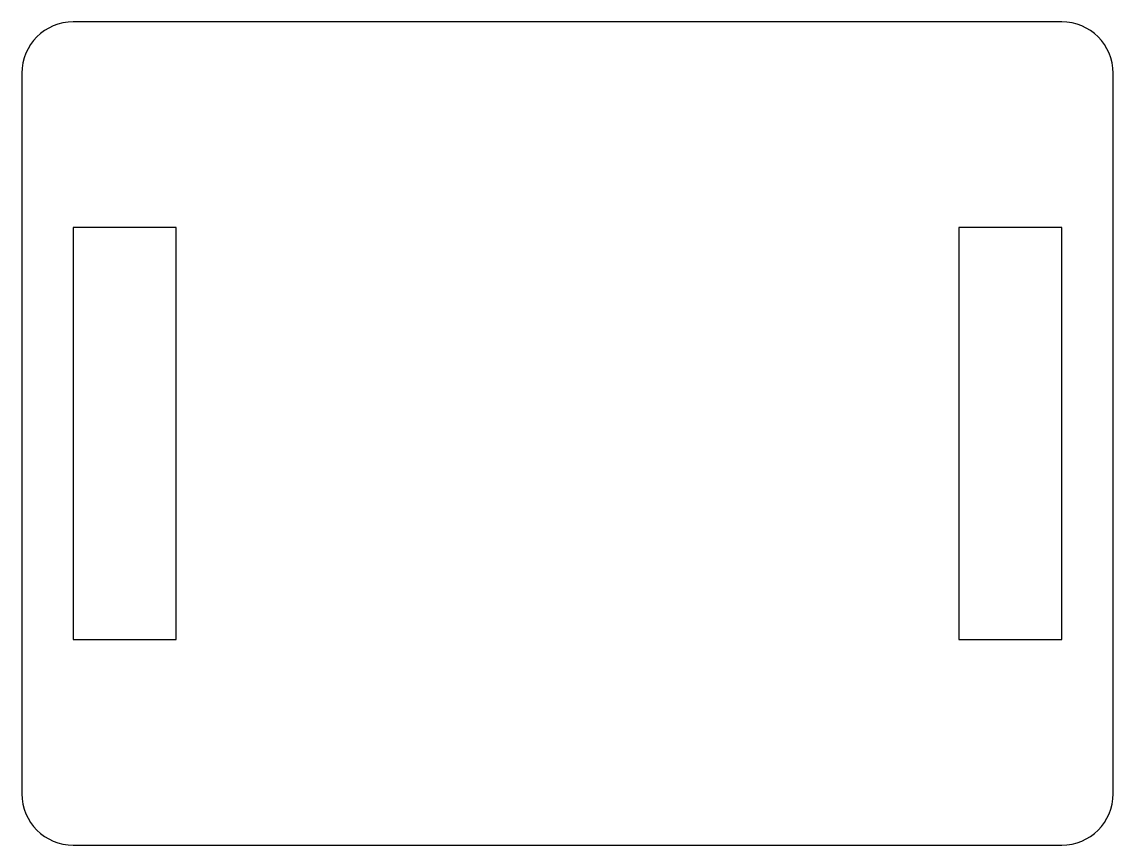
# Model space of a CAD drawing. Header units: millimetres. Extents: x -26.5 to 26.5, y -20 to 20.
import ezdxf

# ---------------------------------------------------------------- set-up
doc = ezdxf.new("R2010")
doc.units = ezdxf.units.MM

msp = doc.modelspace()

# ---------------------------------------------------------------- linework, layer by layer
at = {"color": 7, "linetype": 'Continuous', "lineweight": 25}
for p, q in [((24, 20), (-24, 20)), ((-26.5, 17.5), (-26.5, -17.5)), ((26.5, -17.5), (26.5, 17.5)), ((-19, 10), (-24, 10)), ((-24, 10), (-24, -10)), ((-19, -10), (-19, 10)), ((24, 10), (19, 10)), ((19, 10), (19, -10)), ((24, -10), (24, 10)), ((-24, -10), (-19, -10)), ((19, -10), (24, -10)), ((-24, -20), (24, -20))]:
    msp.add_line(p, q, dxfattribs=at)
for centre, start, end in [((-24, 17.5), 90, 180), ((24, 17.5), 0, 90), ((-24, -17.5), 180, 270), ((24, -17.5), 270, 0)]:
    msp.add_arc(centre, 2.5, start, end, dxfattribs=at)

doc.saveas('drawing.dxf')
